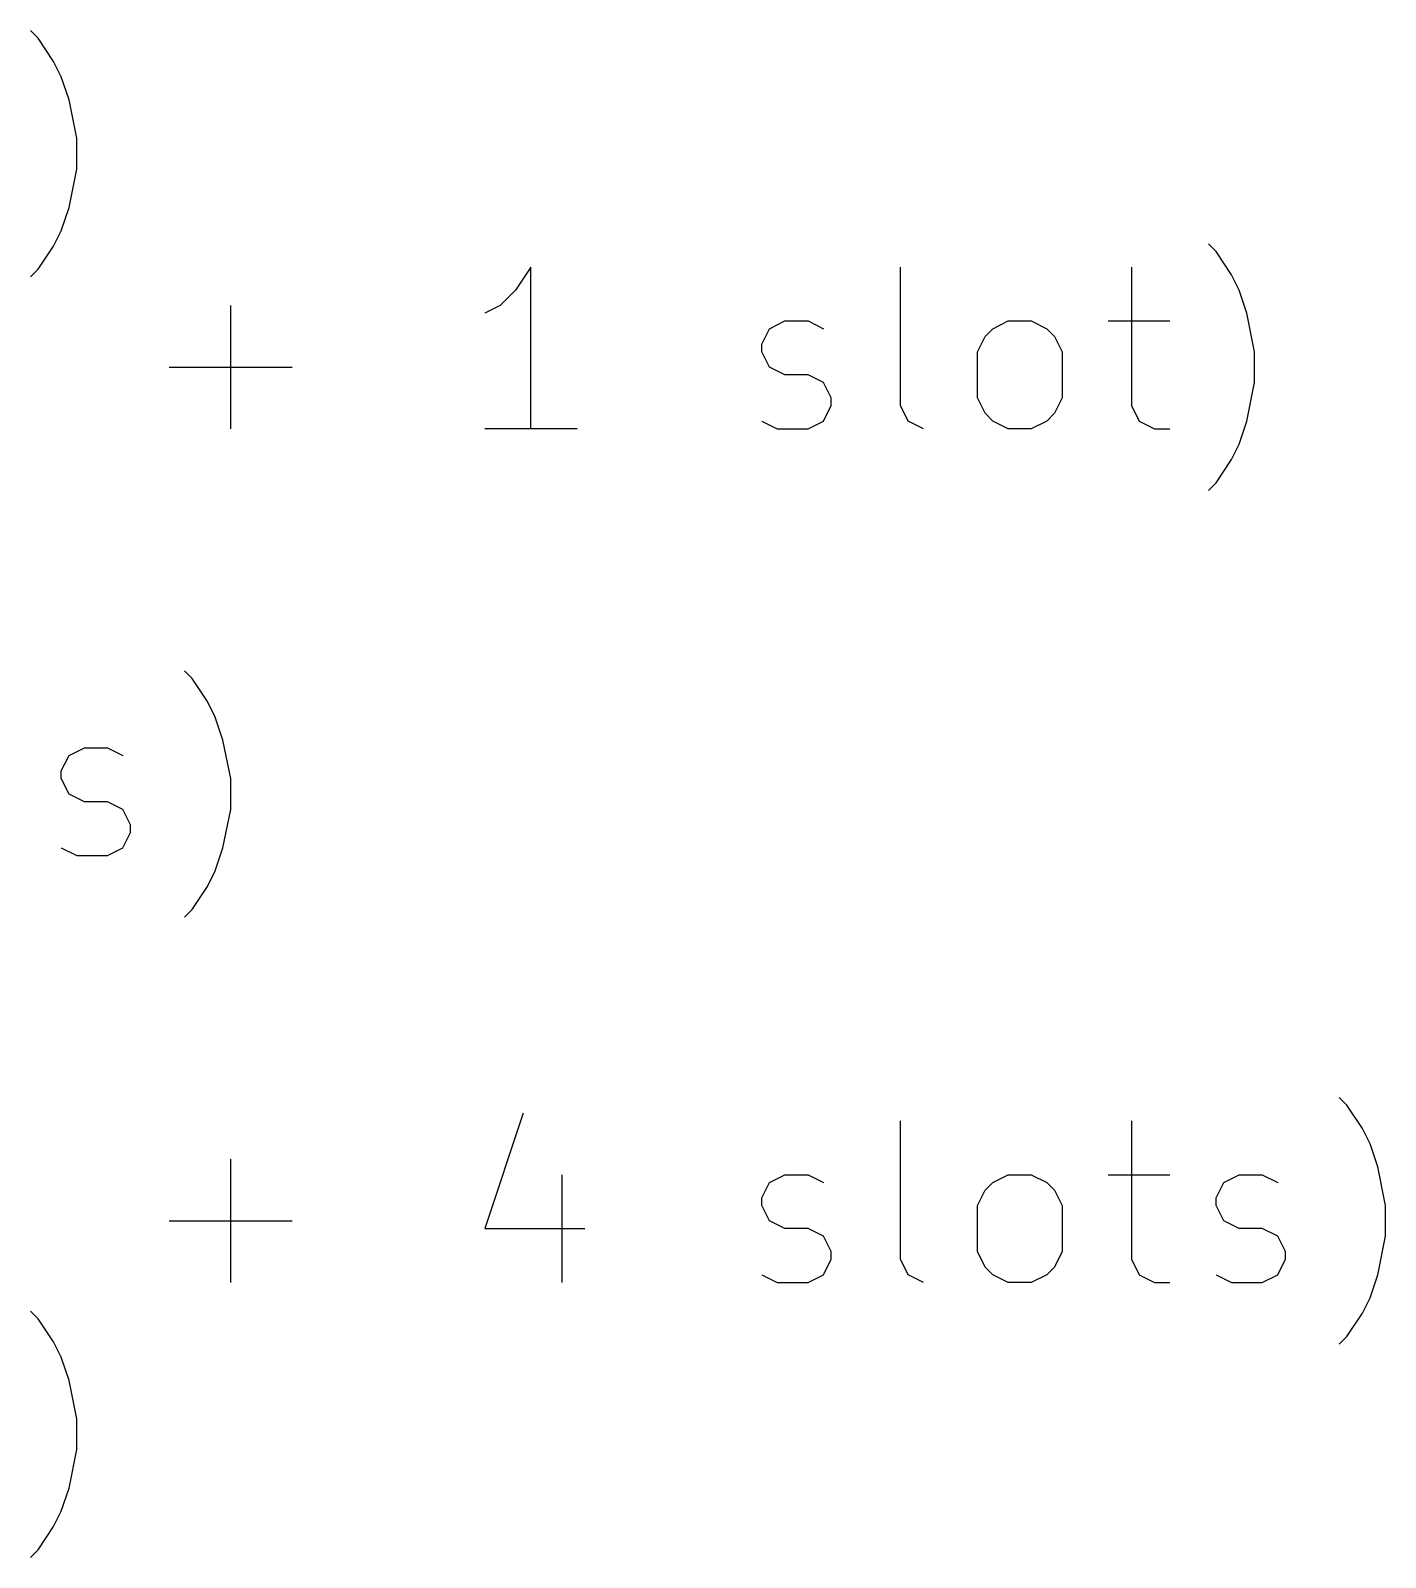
# Model space of a CAD drawing. Extents: x 10 to 419, y -285 to -23.
# Drawn here: x 64.05 to 80.82, y -245.78 to -226.89 of the extents above; entities that cross this region are included whole.
import ezdxf

# ---------------------------------------------------------------- set-up
doc = ezdxf.new("R2010")
doc.units = 0
doc.layers.add('BLACK', color=7, linetype='CONTINUOUS')

msp = doc.modelspace()

# ---------------------------------------------------------------- linework, layer by layer
at = {"layer": 'BLACK', "linetype": 'CONTINUOUS'}
for p, q in [((64.1484, -226.984), (64.0532, -226.889)), ((64.3389, -227.27), (64.1484, -226.984)), ((64.4341, -227.461), (64.3389, -227.27)), ((64.5293, -227.746), (64.4341, -227.461)), ((64.6246, -228.222), (64.5293, -227.746)), ((64.6246, -228.603), (64.6246, -228.222)), ((64.5293, -229.08), (64.6246, -228.603)), ((64.4341, -229.365), (64.5293, -229.08)), ((64.3389, -229.556), (64.4341, -229.365)), ((64.1484, -229.842), (64.3389, -229.556)), ((78.7198, -229.624), (78.6246, -229.529)), ((78.9103, -229.91), (78.7198, -229.624)), ((64.0532, -229.937), (64.1484, -229.842)), ((70.2436, -229.815), (70.0532, -230.101)), ((70.2436, -231.815), (70.2436, -229.815)), ((74.8151, -231.529), (74.8151, -229.815)), ((77.6722, -229.815), (77.6722, -231.529)), ((79.0055, -230.101), (78.9103, -229.91)), ((70.0532, -230.101), (69.8627, -230.291)), ((79.1008, -230.386), (79.0055, -230.101)), ((66.5293, -231.815), (66.5293, -230.291)), ((69.8627, -230.291), (69.6722, -230.386)), ((79.196, -230.862), (79.1008, -230.386)), ((73.1008, -230.767), (73.196, -230.577)), ((73.196, -230.577), (73.3865, -230.482)), ((73.3865, -230.482), (73.6722, -230.482)), ((73.6722, -230.482), (73.8627, -230.577)), ((75.8627, -230.672), (75.9579, -230.577)), ((75.9579, -230.577), (76.1484, -230.482)), ((76.1484, -230.482), (76.4341, -230.482)), ((76.4341, -230.482), (76.6246, -230.577)), ((76.6246, -230.577), (76.7198, -230.672)), ((77.3865, -230.482), (78.1484, -230.482)), ((73.1008, -230.862), (73.1008, -230.767)), ((75.7674, -230.862), (75.8627, -230.672)), ((76.7198, -230.672), (76.8151, -230.862)), ((73.196, -231.053), (73.1008, -230.862)), ((75.7674, -231.434), (75.7674, -230.862)), ((76.8151, -230.862), (76.8151, -231.434)), ((79.196, -231.243), (79.196, -230.862)), ((65.7674, -231.053), (67.2912, -231.053)), ((73.3865, -231.148), (73.196, -231.053)), ((73.6722, -231.148), (73.3865, -231.148)), ((73.8627, -231.243), (73.6722, -231.148)), ((73.9579, -231.434), (73.8627, -231.243)), ((79.1008, -231.72), (79.196, -231.243)), ((73.8627, -231.72), (73.9579, -231.529)), ((73.9579, -231.529), (73.9579, -231.434)), ((74.9103, -231.72), (74.8151, -231.529)), ((75.8627, -231.624), (75.7674, -231.434)), ((76.8151, -231.434), (76.7198, -231.624)), ((77.6722, -231.529), (77.7674, -231.72)), ((73.1008, -231.72), (73.2912, -231.815)), ((73.6722, -231.815), (73.8627, -231.72)), ((75.1008, -231.815), (74.9103, -231.72)), ((75.9579, -231.72), (75.8627, -231.624)), ((76.1484, -231.815), (75.9579, -231.72)), ((76.6246, -231.72), (76.4341, -231.815)), ((76.7198, -231.624), (76.6246, -231.72)), ((77.7674, -231.72), (77.9579, -231.815)), ((79.0055, -232.005), (79.1008, -231.72)), ((70.8151, -231.815), (69.6722, -231.815)), ((73.2912, -231.815), (73.6722, -231.815)), ((76.4341, -231.815), (76.1484, -231.815)), ((77.9579, -231.815), (78.1484, -231.815)), ((78.9103, -232.196), (79.0055, -232.005)), ((78.7198, -232.482), (78.9103, -232.196)), ((78.6246, -232.577), (78.7198, -232.482)), ((66.0532, -234.904), (65.9579, -234.809)), ((66.2436, -235.19), (66.0532, -234.904)), ((66.3389, -235.381), (66.2436, -235.19)), ((66.4341, -235.666), (66.3389, -235.381)), ((66.5293, -236.142), (66.4341, -235.666)), ((64.4341, -236.047), (64.5293, -235.857)), ((64.5293, -235.857), (64.7198, -235.762)), ((64.7198, -235.762), (65.0055, -235.762)), ((65.0055, -235.762), (65.196, -235.857)), ((64.4341, -236.142), (64.4341, -236.047)), ((64.5293, -236.333), (64.4341, -236.142)), ((66.5293, -236.523), (66.5293, -236.142)), ((64.7198, -236.428), (64.5293, -236.333)), ((65.0055, -236.428), (64.7198, -236.428)), ((65.196, -236.523), (65.0055, -236.428)), ((65.2912, -236.714), (65.196, -236.523)), ((66.4341, -237), (66.5293, -236.523)), ((65.196, -237), (65.2912, -236.809)), ((65.2912, -236.809), (65.2912, -236.714)), ((64.4341, -237), (64.6246, -237.095)), ((65.0055, -237.095), (65.196, -237)), ((66.3389, -237.285), (66.4341, -237)), ((64.6246, -237.095), (65.0055, -237.095)), ((66.2436, -237.476), (66.3389, -237.285)), ((66.0532, -237.762), (66.2436, -237.476)), ((65.9579, -237.857), (66.0532, -237.762)), ((80.3389, -240.184), (80.2436, -240.089)), ((80.5293, -240.47), (80.3389, -240.184)), ((70.1484, -240.28), (69.6722, -241.708)), ((74.8151, -242.089), (74.8151, -240.375)), ((77.6722, -240.375), (77.6722, -242.089)), ((80.6246, -240.661), (80.5293, -240.47)), ((80.7198, -240.946), (80.6246, -240.661)), ((66.5293, -242.375), (66.5293, -240.851)), ((80.8151, -241.422), (80.7198, -240.946)), ((70.6246, -241.042), (70.6246, -242.375)), ((73.1008, -241.327), (73.196, -241.137)), ((73.196, -241.137), (73.3865, -241.042)), ((73.3865, -241.042), (73.6722, -241.042)), ((73.6722, -241.042), (73.8627, -241.137)), ((75.8627, -241.232), (75.9579, -241.137)), ((75.9579, -241.137), (76.1484, -241.042)), ((76.1484, -241.042), (76.4341, -241.042)), ((76.4341, -241.042), (76.6246, -241.137)), ((76.6246, -241.137), (76.7198, -241.232)), ((77.3865, -241.042), (78.1484, -241.042)), ((78.7198, -241.327), (78.8151, -241.137)), ((78.8151, -241.137), (79.0055, -241.042)), ((79.0055, -241.042), (79.2912, -241.042)), ((79.2912, -241.042), (79.4817, -241.137)), ((73.1008, -241.422), (73.1008, -241.327)), ((75.7674, -241.422), (75.8627, -241.232)), ((76.7198, -241.232), (76.8151, -241.422)), ((78.7198, -241.422), (78.7198, -241.327)), ((73.196, -241.613), (73.1008, -241.422)), ((75.7674, -241.994), (75.7674, -241.422)), ((76.8151, -241.422), (76.8151, -241.994)), ((78.8151, -241.613), (78.7198, -241.422)), ((80.8151, -241.803), (80.8151, -241.422)), ((65.7674, -241.613), (67.2912, -241.613)), ((69.6722, -241.708), (70.9103, -241.708)), ((73.3865, -241.708), (73.196, -241.613)), ((73.6722, -241.708), (73.3865, -241.708)), ((73.8627, -241.803), (73.6722, -241.708)), ((79.0055, -241.708), (78.8151, -241.613)), ((79.2912, -241.708), (79.0055, -241.708)), ((79.4817, -241.803), (79.2912, -241.708)), ((73.9579, -241.994), (73.8627, -241.803)), ((79.577, -241.994), (79.4817, -241.803)), ((80.7198, -242.28), (80.8151, -241.803)), ((73.8627, -242.28), (73.9579, -242.089)), ((73.9579, -242.089), (73.9579, -241.994)), ((74.9103, -242.28), (74.8151, -242.089)), ((75.8627, -242.184), (75.7674, -241.994)), ((76.8151, -241.994), (76.7198, -242.184)), ((77.6722, -242.089), (77.7674, -242.28)), ((79.4817, -242.28), (79.577, -242.089)), ((79.577, -242.089), (79.577, -241.994)), ((73.1008, -242.28), (73.2912, -242.375)), ((73.6722, -242.375), (73.8627, -242.28)), ((75.1008, -242.375), (74.9103, -242.28)), ((75.9579, -242.28), (75.8627, -242.184)), ((76.1484, -242.375), (75.9579, -242.28)), ((76.6246, -242.28), (76.4341, -242.375)), ((76.7198, -242.184), (76.6246, -242.28)), ((77.7674, -242.28), (77.9579, -242.375)), ((78.7198, -242.28), (78.9103, -242.375)), ((79.2912, -242.375), (79.4817, -242.28)), ((80.6246, -242.565), (80.7198, -242.28)), ((73.2912, -242.375), (73.6722, -242.375)), ((76.4341, -242.375), (76.1484, -242.375)), ((77.9579, -242.375), (78.1484, -242.375)), ((78.9103, -242.375), (79.2912, -242.375)), ((80.5293, -242.756), (80.6246, -242.565)), ((64.1484, -242.824), (64.0532, -242.729)), ((64.3389, -243.11), (64.1484, -242.824)), ((80.3389, -243.042), (80.5293, -242.756)), ((80.2436, -243.137), (80.3389, -243.042)), ((64.4341, -243.301), (64.3389, -243.11)), ((64.5293, -243.586), (64.4341, -243.301)), ((64.6246, -244.062), (64.5293, -243.586)), ((64.6246, -244.443), (64.6246, -244.062)), ((64.5293, -244.92), (64.6246, -244.443)), ((64.4341, -245.205), (64.5293, -244.92)), ((64.3389, -245.396), (64.4341, -245.205)), ((64.1484, -245.682), (64.3389, -245.396)), ((64.0532, -245.777), (64.1484, -245.682))]:
    msp.add_line(p, q, dxfattribs=at)

doc.saveas('drawing.dxf')
